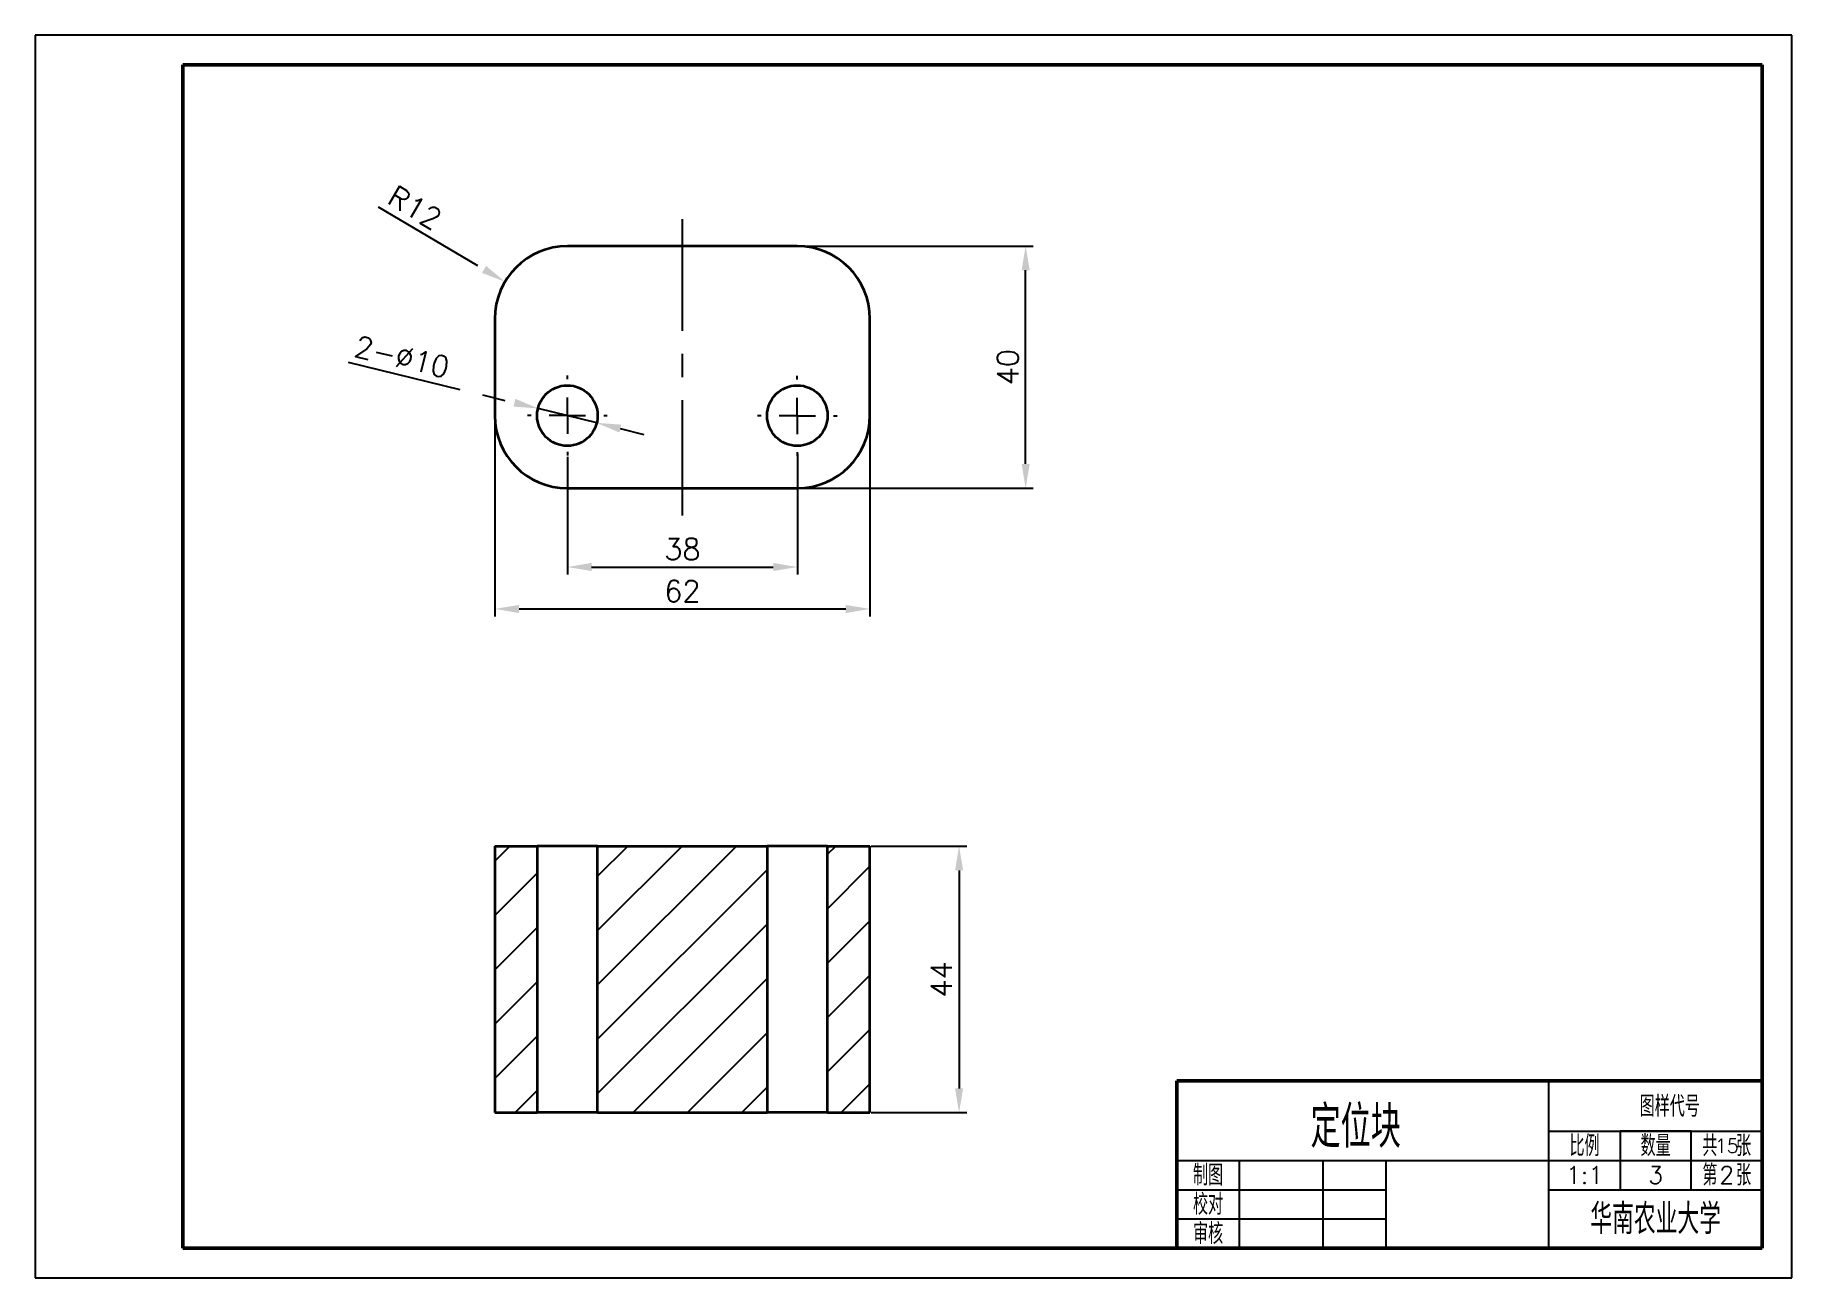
# Model space of a CAD drawing. Header units: millimetres. Extents: x 1161 to 1306, y 648 to 750.
import ezdxf
from ezdxf.enums import TextEntityAlignment as Align

# ---------------------------------------------------------------- set-up
doc = ezdxf.new("R2010")
doc.units = ezdxf.units.MM
doc.header["$LTSCALE"] = 0.3
doc.header["$PDMODE"] = 3
doc.linetypes.add('CENTER', pattern=[50.8, 31.75, -6.35, 6.35, -6.35])
doc.layers.get('Defpoints').update_dxf_attribs({"lineweight": 25})
for name, color, linetype, lineweight in [('中心线', 7, 'CENTER', 25), ('剖面线', 7, 'Continuous', 25), ('图框', 7, 'Continuous', 25), ('尺寸线', 7, 'Continuous', 25), ('粗实线', 7, 'Continuous', 35)]:
    doc.layers.add(name, color=color, linetype=linetype, lineweight=lineweight)
doc.styles.add('我的样式', font='txt.shx', dxfattribs={"bigfont": 'gbcbig.shx'})
doc.dimstyles.new('标注样式', dxfattribs={"dimscale": 0.5, "dimtxt": 3.5, "dimasz": 4, "dimexe": 1.25, "dimexo": 0.2, "dimgap": 1.2, "dimtad": 1, "dimdec": 1, "dimlfac": 2, "dimdsep": 46, "dimtxsty": '我的样式', "dimcen": 2.5, "dimclrd": 256, "dimclre": 256, "dimclrt": 256, "dimadec": 0, "dimazin": 0, "dimtfac": 1, "dimtdec": 1, "dimtmove": 0, "dimatfit": 3, "dimfxl": 1, "dimarcsym": 0})

# ---------------------------------------------------------------- blocks, each defined once
blk = doc.blocks.new('A4图框')
at = {"layer": '图框', "color": 0, "lineweight": -3}
for p, q in [((0, 178.2), (-252, 178.2)), ((-252, 178.2), (-252, 0)), ((0, 0), (0, 178.2)), ((-34.84, 4.24), (-34.84, 28.24)), ((-4.24, 4.24), (-4.24, 28.24)), ((-34.84, 21.04), (-4.24, 21.04)), ((-14.44, 21.04), (-24.64, 21.04)), ((-24.64, 21.04), (-24.64, 12.64)), ((-14.44, 12.64), (-14.44, 21.04)), ((-88.24, 16.84), (-79.24, 16.84)), ((-79.24, 16.84), (-67.24, 16.84)), ((-79.24, 12.64), (-79.24, 16.84)), ((-67.24, 12.64), (-67.24, 16.84)), ((-67.24, 16.84), (-4.24, 16.84)), ((-58.24, 16.84), (-58.24, 4.24)), ((-88.24, 12.64), (-79.24, 12.64)), ((-79.24, 4.24), (-79.24, 12.64)), ((-79.24, 12.64), (-67.24, 12.64)), ((-67.24, 4.24), (-67.24, 12.64)), ((-67.24, 12.64), (-58.24, 12.64)), ((-67.24, 12.64), (-58.24, 12.64)), ((-34.84, 12.64), (-4.24, 12.64)), ((-88.24, 8.44), (-79.24, 8.44)), ((-79.24, 8.44), (-67.24, 8.44)), ((-67.24, 8.44), (-58.24, 8.44)), ((-4.24, 4.24), (-88.24, 4.24)), ((-24.64, 4.24), (-34.84, 4.24)), ((-4.24, 4.24), (-14.44, 4.24)), ((-252, 0), (0, 0)), ((-252, 0), (0, 0))]:
    blk.add_line(p, q, dxfattribs=at)
at = {"layer": '图框', "color": 0, "lineweight": 50}
for p, q in [((-230.79, 173.94), (-4.24, 173.94)), ((-230.79, 4.24), (-230.79, 173.94)), ((-4.24, 4.24), (-4.24, 173.94)), ((-4.24, 28.24), (-88.24, 28.24)), ((-88.24, 28.24), (-88.24, 8.44)), ((-88.24, 4.24), (-88.24, 8.44)), ((-230.79, 4.24), (-4.24, 4.24))]:
    blk.add_line(p, q, dxfattribs=at)
at = {"layer": '图框', "color": 0, "lineweight": -3, "char_height": 3, "attachment_point": 5, "style": '我的样式'}
for s, insert, width in [('比例', (-29.74, 18.94), 10.2), ('数量', (-19.54, 18.94), 10.2), ('共 张', (-9.34, 18.94), 10.2), ('{\\C0;制图}', (-83.74, 14.74), 9), ('第 张', (-9.34, 14.74), 10.2), ('校对', (-83.74, 10.54), 9), ('审核', (-83.74, 6.34), 9)]:
    blk.add_mtext(s, dxfattribs=dict(at, insert=insert, width=width))
at = {"layer": '图框', "color": 0, "lineweight": -3, "style": '我的样式'}
for tag, height, p in [('机件名称', 6, (-62.57, 18.67)), ('图样代号', 3, (-17.52, 23.1)), ('(材料代号)', 3, (-46.38, 9.43)), ('华南农业大学', 3, (-18.89, 7.05))]:
    blk.add_attdef(tag, text='', height=height, dxfattribs=at).set_placement(p, align=Align.CENTER)
at = {"layer": '尺寸线', "lineweight": -2, "width": 10.2, "attachment_point": 5, "style": '我的样式'}
for s, insert, char_height in [('15', (-9.34, 18.94), 2), ('1:1', (-29.74, 14.74), 2.5), ('3', (-19.54, 14.74), 2.5), ('2', (-9.34, 14.74), 2.5)]:
    blk.add_mtext(s, dxfattribs=dict(at, insert=insert, char_height=char_height))
blk = doc.blocks.new('SW_CENTERMARKSYMBOL_0')
at = {"layer": '图框', "color": 0}
for p, q in [((0, 2.5), (0, 2.75)), ((0, 0), (0, 1.25)), ((-2.5, 0), (-2.75, 0)), ((0, 0), (-1.25, 0)), ((0, 0), (0, -1.25)), ((0, 0), (1.25, 0)), ((2.5, 0), (2.75, 0)), ((0, -2.5), (0, -2.75))]:
    blk.add_line(p, q, dxfattribs=at)
blk = doc.blocks.new('SW_CENTERMARKSYMBOL_1')
at = {"layer": '图框', "color": 0}
for p, q in [((0, 2.5), (0, 2.75)), ((0, 0), (0, 1.25)), ((-2.5, 0), (-2.75, 0)), ((0, 0), (-1.25, 0)), ((0, 0), (0, -1.25)), ((0, 0), (1.25, 0)), ((2.5, 0), (2.75, 0)), ((0, -2.5), (0, -2.75))]:
    blk.add_line(p, q, dxfattribs=at)
blk = doc.blocks.new('*D74')
at = {"layer": 'Defpoints', "color": 0, "lineweight": -2, "transparency": 16777216}
for p in [(1198.63, 723.06), (1229.63, 723.06), (1229.63, 703.09)]:
    blk.add_point(p, dxfattribs=at)
at = {"layer": '尺寸线', "lineweight": -2, "transparency": 16777216}
for p, q in [((1198.63, 722.96), (1198.63, 702.46)), ((1229.63, 722.96), (1229.63, 702.46)), ((1200.63, 703.09), (1227.63, 703.09))]:
    blk.add_line(p, q, dxfattribs=at)
for points in [[(1200.63, 703.42), (1200.63, 702.75), (1198.63, 703.09)], [(1227.63, 703.42), (1227.63, 702.75), (1229.63, 703.09)]]:
    blk.add_solid(points, dxfattribs=at)
at = {"layer": '尺寸线', "transparency": 16777216, "insert": (1214.13, 704.56), "char_height": 1.75, "attachment_point": 5, "style": '我的样式'}
blk.add_mtext('62', dxfattribs=at)
blk = doc.blocks.new('*D75')
at = {"layer": 'Defpoints', "color": 0, "lineweight": -2, "transparency": 16777216}
for p in [(1223.63, 733.06), (1242.49, 733.06), (1223.63, 713.06)]:
    blk.add_point(p, dxfattribs=at)
at = {"layer": '尺寸线', "lineweight": -2, "transparency": 16777216}
for p, q in [((1223.73, 733.06), (1243.12, 733.06)), ((1242.49, 715.06), (1242.49, 731.06)), ((1223.73, 713.06), (1243.12, 713.06))]:
    blk.add_line(p, q, dxfattribs=at)
for points in [[(1242.16, 731.06), (1242.83, 731.06), (1242.49, 733.06)], [(1242.16, 715.06), (1242.83, 715.06), (1242.49, 713.06)]]:
    blk.add_solid(points, dxfattribs=at)
at = {"layer": '尺寸线', "transparency": 16777216, "insert": (1241.02, 723.06), "char_height": 1.75, "attachment_point": 5, "rotation": 90, "style": '我的样式'}
blk.add_mtext('40', dxfattribs=at)
blk = doc.blocks.new('*D76')
at = {"layer": 'Defpoints', "color": 0, "lineweight": -2, "transparency": 16777216}
for p in [(1204.63, 715.76), (1223.63, 716.03), (1223.63, 706.55)]:
    blk.add_point(p, dxfattribs=at)
at = {"layer": '尺寸线', "lineweight": -2, "transparency": 16777216}
for p, q in [((1204.63, 715.66), (1204.63, 705.93)), ((1223.63, 715.93), (1223.63, 705.93)), ((1206.63, 706.55), (1221.63, 706.55))]:
    blk.add_line(p, q, dxfattribs=at)
for points in [[(1206.63, 706.89), (1206.63, 706.22), (1204.63, 706.55)], [(1221.63, 706.89), (1221.63, 706.22), (1223.63, 706.55)]]:
    blk.add_solid(points, dxfattribs=at)
at = {"layer": '尺寸线', "transparency": 16777216, "insert": (1214.13, 708.03), "char_height": 1.75, "attachment_point": 5, "style": '我的样式'}
blk.add_mtext('38', dxfattribs=at)
blk = doc.blocks.new('*D78')
at = {"layer": 'Defpoints', "color": 0, "lineweight": -2, "transparency": 16777216}
for p in [(1202.2, 719.65), (1207.05, 718.46)]:
    blk.add_point(p, dxfattribs=at)
at = {"layer": '中心线', "lineweight": -2, "transparency": 16777216}
for p, q in [((1186.5, 723.48), (1200.25, 720.12)), ((1207.05, 718.46), (1202.2, 719.65)), ((1209, 717.99), (1210.94, 717.51))]:
    blk.add_line(p, q, dxfattribs=at)
for points in [[(1200.33, 720.45), (1200.18, 719.8), (1202.2, 719.65)], [(1209.08, 718.31), (1208.92, 717.66), (1207.05, 718.46)]]:
    blk.add_solid(points, dxfattribs=at)
at = {"layer": '中心线', "transparency": 16777216, "insert": (1190.97, 723.91), "char_height": 1.75, "attachment_point": 5, "rotation": 346.2806, "style": '我的样式'}
blk.add_mtext('2-∅10', dxfattribs=at)
blk = doc.blocks.new('*D79')
at = {"layer": 'Defpoints', "color": 0, "lineweight": -2, "transparency": 16777216}
for p in [(1229.63, 683.49), (1229.63, 661.49), (1236.99, 661.49)]:
    blk.add_point(p, dxfattribs=at)
at = {"layer": '尺寸线', "lineweight": -2, "transparency": 16777216}
for p, q in [((1229.73, 683.49), (1237.62, 683.49)), ((1236.99, 681.49), (1236.99, 663.49)), ((1229.73, 661.49), (1237.62, 661.49))]:
    blk.add_line(p, q, dxfattribs=at)
for points in [[(1236.66, 681.49), (1237.33, 681.49), (1236.99, 683.49)], [(1236.66, 663.49), (1237.33, 663.49), (1236.99, 661.49)]]:
    blk.add_solid(points, dxfattribs=at)
at = {"layer": '尺寸线', "transparency": 16777216, "insert": (1235.52, 672.49), "char_height": 1.75, "attachment_point": 5, "rotation": 90, "style": '我的样式'}
blk.add_mtext('44', dxfattribs=at)

msp = doc.modelspace()

# ---------------------------------------------------------------- hatches: boundary and pattern name
at = {"layer": '剖面线'}
h = msp.add_hatch(dxfattribs=at)
h.set_pattern_fill('ANSI31', color=256, style=0)
h.paths.add_polyline_path([(1202.126, 683.495), (1198.626, 683.495), (1198.626, 661.495), (1202.126, 661.495)], flags=0)
h = msp.add_hatch(dxfattribs=at)
h.set_pattern_fill('ANSI31', color=256, style=0)
h.set_pattern_definition([(45, (1155.215, 512.3583), (-2.245064, 2.245064), [])])
h.paths.add_polyline_path([(1207.126, 683.495), (1207.126, 661.495), (1221.126, 661.495), (1221.126, 683.495)], flags=0)
h = msp.add_hatch(dxfattribs=at)
h.set_pattern_fill('ANSI31', color=256, style=0)
h.paths.add_polyline_path([(1226.126, 661.495), (1229.626, 661.495), (1229.626, 683.495), (1226.126, 683.495)], flags=0)

# ---------------------------------------------------------------- linework, layer by layer
at = {"layer": '中心线'}
for p, q in [((1189.002, 736.311), (1197.743, 731.133)), ((1214.126, 710.812), (1214.126, 735.284))]:
    msp.add_line(p, q, dxfattribs=at)
msp.add_solid([(1197.913, 731.42), (1197.573, 730.846), (1199.464, 730.114)], dxfattribs=at)
at = {"layer": '粗实线'}
for p, q in [((1223.626, 733.056), (1204.626, 733.056)), ((1198.626, 727.056), (1198.626, 719.056)), ((1229.626, 719.056), (1229.626, 727.056)), ((1204.626, 713.056), (1223.626, 713.056)), ((1198.626, 683.495), (1198.626, 661.495)), ((1198.626, 683.495), (1202.126, 683.495)), ((1202.126, 683.495), (1202.126, 661.495)), ((1207.126, 683.495), (1202.126, 683.495)), ((1207.126, 661.495), (1207.126, 683.495)), ((1207.126, 683.495), (1221.126, 683.495)), ((1221.126, 683.495), (1221.126, 661.495)), ((1226.126, 683.495), (1221.126, 683.495)), ((1226.126, 661.495), (1226.126, 683.495)), ((1226.126, 683.495), (1229.626, 683.495)), ((1229.626, 661.495), (1229.626, 683.495)), ((1198.626, 661.495), (1202.126, 661.495)), ((1207.126, 661.495), (1202.126, 661.495)), ((1207.126, 661.495), (1221.126, 661.495)), ((1226.126, 661.495), (1221.126, 661.495)), ((1226.126, 661.495), (1229.626, 661.495))]:
    msp.add_line(p, q, dxfattribs=at)
for centre in [(1204.626, 719.056), (1223.626, 719.056)]:
    msp.add_circle(centre, 2.5, dxfattribs=at)
for centre, start, end in [((1204.626, 727.056), 90, 180), ((1223.626, 727.056), 0, 90), ((1204.626, 719.056), 180, 270), ((1223.626, 719.056), 270, 0)]:
    msp.add_arc(centre, 6, start, end, dxfattribs=at)

# ---------------------------------------------------------------- block references
at = {"layer": '尺寸线'}
ref = msp.add_blockref('A4图框', (1305.801, 647.839), dxfattribs=dict(at, xscale=0.5759999999999934, yscale=0.5759999999999934, zscale=0.5759999999999934))
ref.add_attrib('机件名称', '定位块', dxfattribs={"layer": '图框', "color": 0, "lineweight": -3, "height": 3.456, "style": '我的样式'}).set_placement((1269.763, 658.59), align=Align.CENTER)
ref.add_attrib('图样代号', '图样代号', dxfattribs={"layer": '图框', "color": 0, "lineweight": -3, "height": 1.728, "style": '我的样式'}).set_placement((1295.712, 661.145), align=Align.CENTER)
at = {"layer": '粗实线', "xscale": 1.199999999999989, "yscale": 1.199999999999989, "zscale": 1.199999999999989}
for name, p in [('SW_CENTERMARKSYMBOL_0', (1204.626, 719.056)), ('SW_CENTERMARKSYMBOL_1', (1223.626, 719.035))]:
    msp.add_blockref(name, p, dxfattribs=at)

# ---------------------------------------------------------------- texts
at = {"layer": '中心线', "insert": (1192.027, 736.234), "char_height": 1.75, "attachment_point": 5, "rotation": 329.35862, "style": '我的样式'}
msp.add_mtext('R12', dxfattribs=at)
at = {"layer": '中心线', "lineweight": -2, "insert": (1294.545, 652.701), "char_height": 2.5, "width": 17.6256, "attachment_point": 5, "style": '我的样式'}
msp.add_mtext('华南农业大学', dxfattribs=at)

# ---------------------------------------------------------------- dimensions: what is measured, and where the dimension line sits
at = {"layer": '中心线'}
dim = msp.add_diameter_dim_2p(p1=(1207.055, 718.463), p2=(1202.197, 719.649), text='2-<>', dimstyle='标注样式', dxfattribs=at)
dim.commit()
dim.dimension.update_dxf_attribs({"geometry": '*D78', "text_midpoint": (1190.625, 722.474), "dimtype": 163})
at = {"layer": '尺寸线'}
for base, p1, p2, picture, middle in [((1242.492, 733.056), (1223.626, 713.056), (1223.626, 733.056), '*D75', (1241.017, 723.056)), ((1236.994, 661.495), (1229.626, 683.495), (1229.626, 661.495), '*D79', (1235.519, 672.495))]:
    dim = msp.add_linear_dim(base=base, p1=p1, p2=p2, angle=90, dimstyle='标注样式', dxfattribs=at)
    dim.commit()
    dim.dimension.update_dxf_attribs({"geometry": picture, "text_midpoint": middle})
for base, p1, p2, picture, middle in [((1229.626, 703.087), (1198.626, 723.056), (1229.626, 723.056), '*D74', (1214.126, 704.562)), ((1223.626, 706.553), (1204.626, 715.756), (1223.626, 716.035), '*D76', (1214.126, 708.028))]:
    dim = msp.add_linear_dim(base=base, p1=p1, p2=p2, dimstyle='标注样式', dxfattribs=at)
    dim.commit()
    dim.dimension.update_dxf_attribs({"geometry": picture, "text_midpoint": middle})

doc.saveas('drawing.dxf')
